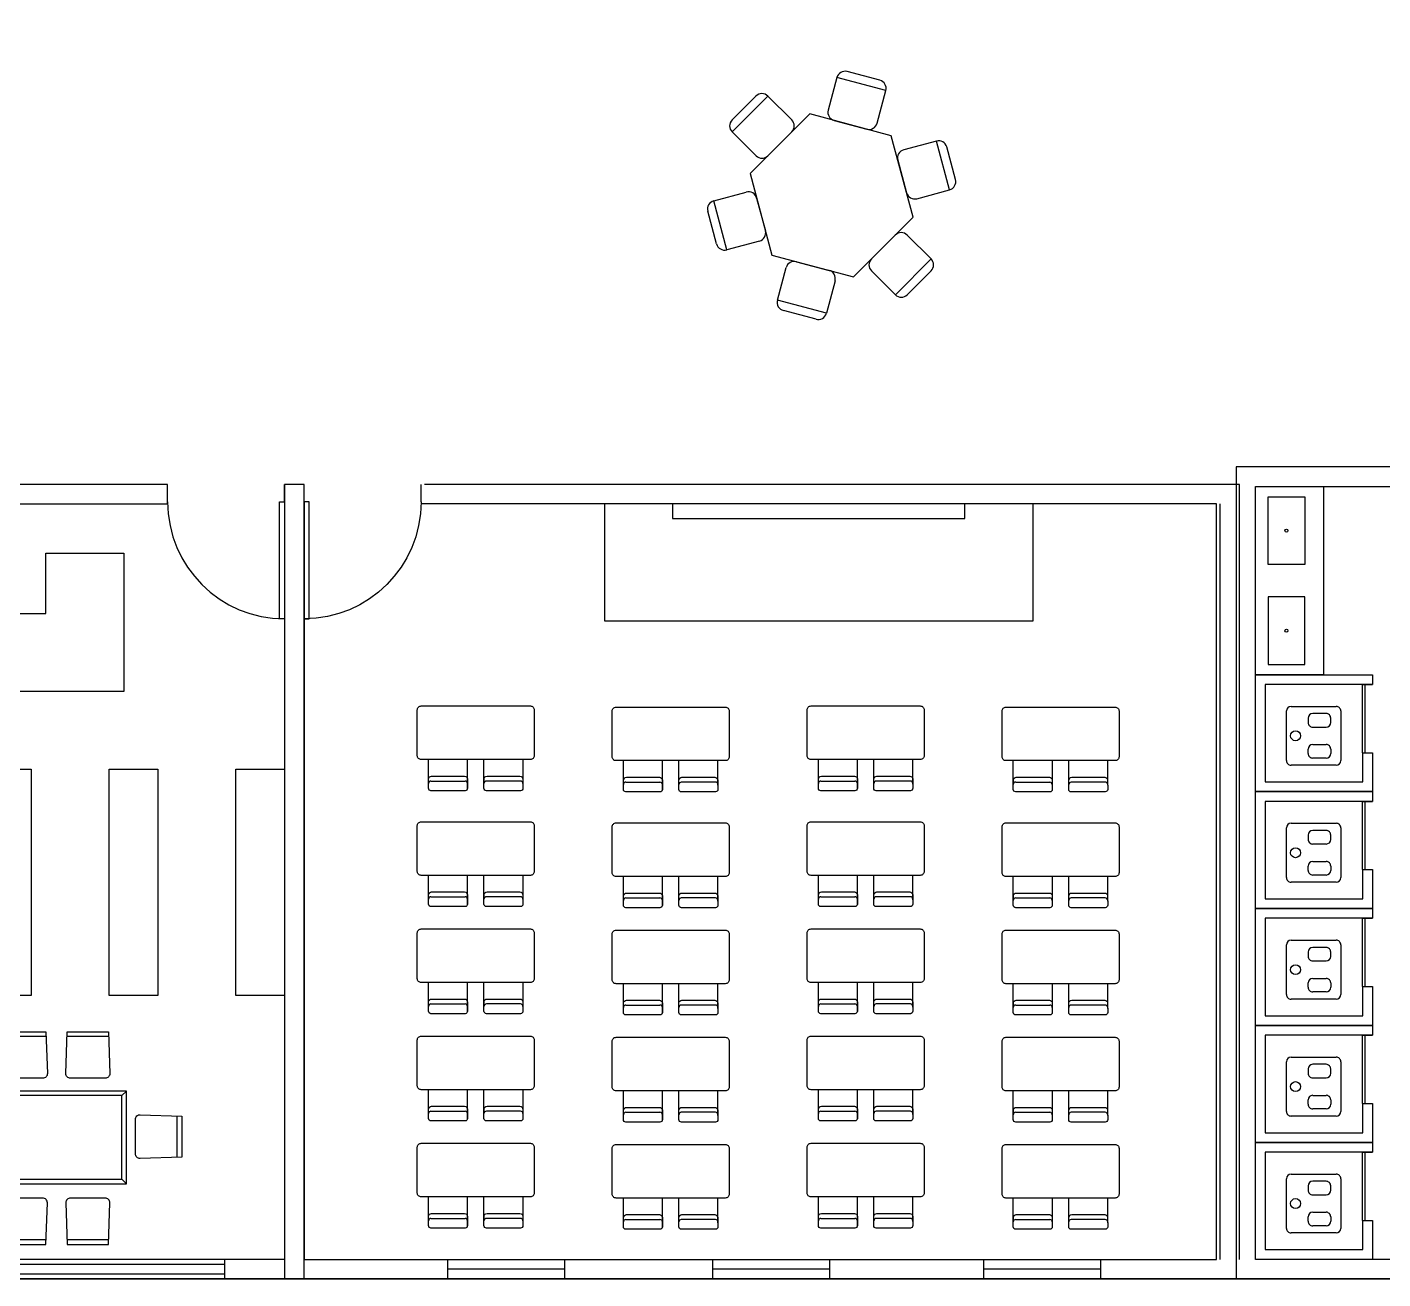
# Model space of a CAD drawing. Header units: metres. Extents: x 217 to 1422, y -179 to 129.
# Drawn here: x 488.9 to 502.81, y 48.87 to 61.72 of the extents above; entities that cross this region are included whole.
import ezdxf

# ---------------------------------------------------------------- set-up
doc = ezdxf.new("R2010")
doc.units = ezdxf.units.M
doc.header["$LTSCALE"] = 0.5
doc.header["$MEASUREMENT"] = 0
doc.layers.add('+1', color=255, linetype='Continuous')

# ---------------------------------------------------------------- blocks, each defined once
blk = doc.blocks.new('*U20')
at = {"transparency": 33554687}
for p, q in [((-40, 0), (-40, 6)), ((0, 0), (0, 6))]:
    blk.add_line(p, q, dxfattribs=at)
blk.add_lwpolyline([(0, 0), (-40, 0), (-40, 1.75), (0, 1.75)], close=True, dxfattribs=at)
blk = doc.blocks.new('xixom3')
for p, q in [((-304, 665), (304, 665)), ((-360, 56), (-360, 608)), ((360, 608), (360, 56)), ((-273, 179), (-273, 343)), ((-216, 399), (-163, 399)), ((-107, 343), (-107, 179)), ((107, 343), (107, 179)), ((216, 399), (163, 399)), ((273, 179), (273, 343)), ((304, 0), (-304, 0)), ((-163, 122), (-216, 122)), ((163, 122), (216, 122))]:
    blk.add_line(p, q)
blk.add_circle((0, 553), 60.6)
for centre, start, end in [((-304, 608), 90, 180), ((304, 608), 0, 90), ((-216, 343), 90, 180), ((-163, 343), 0, 90), ((163, 343), 90, 180), ((216, 343), 0, 90), ((-216, 179), 180, 270), ((-163, 179), 270, 0), ((163, 179), 180, 270), ((216, 179), 270, 0), ((-304, 56), 180, 270), ((304, 56), 270, 0)]:
    blk.add_arc(centre, 56.4, start, end)
blk = doc.blocks.new('mb-tieunam2')
for p, q in [((-225, 0), (225, 0)), ((-225, -175), (-225, 0)), ((96.25, 0), (166.25, 0)), ((225, 0), (225, -175)), ((-24.5, -66.2525), (-122.5, -66.2525)), ((-122.5, -83.75), (-24.5, -83.75)), ((19.325, -57.5), (113.75, -57.5)), ((113.75, -92.5), (19.6, -92.5)), ((105, -8.75), (157.5, -8.75)), ((105, -40), (105, -48.75)), ((157.5, -40), (105, -40)), ((105, -48.75), (157.5, -48.75)), ((105, -101.25), (105, -110.0025)), ((157.5, -101.25), (105, -101.25)), ((105, -110.0025), (157.5, -110.0025)), ((113.75, -8.75), (113.75, -40)), ((113.75, -48.75), (113.75, -101.25)), ((148.75, -40), (148.75, -8.75)), ((148.75, -101.25), (148.75, -48.75)), ((157.5, -48.75), (157.5, -40)), ((157.5, -110.0025), (157.5, -101.25)), ((-225, -175), (-175, -175)), ((-175, -175), (-150, -150)), ((-150, -150), (150, -150)), ((150, -150), (175, -175)), ((175, -175), (225, -175))]:
    blk.add_line(p, q)
blk.add_circle((0, -75), 26.25)
for centre, radius, start, end in [((105.375, 0.385), 9.1422, 182.4084, 267.5916), ((157.125, 0.385), 9.1422, 272.4084, 357.5916), ((-122.5, -75), 8.75, 90, 270), ((0, -75), 43.75, 22.85047, 168.577), ((0, -75), 43.75, 191.8763, 336.5863), ((0, -150), 150, 180, 0), ((0, -150), 112.5, 180, 0)]:
    blk.add_arc(centre, radius, start, end)
blk = doc.blocks.new('WC')
at = {"transparency": 33554687}
for points in [[(365.917, 44.487), (365.917, 46.455), (373.849, 46.455), (373.849, 39.52), (365.917, 39.52), (365.917, 41.621), (365.717, 41.621), (365.717, 39.32), (374.049, 39.32), (374.049, 46.655), (365.717, 46.655), (365.717, 44.487)], [(365.917, 46.455), (367.849, 46.455), (367.849, 45.758), (365.917, 45.758)], [(368.949, 45.355), (368.949, 46.355), (367.949, 46.355), (367.949, 45.355), (368.249, 45.355), (368.249, 45.255), (367.849, 45.255), (367.849, 46.455), (369.049, 46.455), (369.049, 45.255), (368.949, 45.255)], [(370.149, 45.355), (370.149, 46.355), (369.149, 46.355), (369.149, 45.355), (369.449, 45.355), (369.449, 45.255), (369.049, 45.255), (369.049, 46.455), (370.249, 46.455), (370.249, 45.255), (370.149, 45.255)], [(371.349, 45.355), (371.349, 46.355), (370.349, 46.355), (370.349, 45.355), (370.649, 45.355), (370.649, 45.255), (370.249, 45.255), (370.249, 46.455), (371.449, 46.455), (371.449, 45.255), (371.349, 45.255)], [(372.549, 45.355), (372.549, 46.355), (371.549, 46.355), (371.549, 45.355), (371.849, 45.355), (371.849, 45.255), (371.449, 45.255), (371.449, 46.455), (372.649, 46.455), (372.649, 45.255), (372.549, 45.255)], [(373.749, 45.355), (373.749, 46.355), (372.749, 46.355), (372.749, 45.355), (373.049, 45.355), (373.049, 45.255), (372.649, 45.255), (372.649, 46.455), (373.849, 46.455), (373.849, 45.255), (373.749, 45.255)], [(366.022, 46.263), (366.718, 46.263), (366.718, 45.888), (366.022, 45.888)], [(367.745, 46.263), (367.049, 46.263), (367.049, 45.888), (367.745, 45.888)], [(366.741, 43.087), (366.941, 43.087), (366.941, 44.687), (366.741, 44.687)], [(367.689, 43.087), (367.639, 43.087), (367.639, 43.787), (367.689, 43.787)], [(368.389, 43.087), (368.339, 43.087), (368.339, 43.787), (368.389, 43.787)], [(369.089, 43.087), (369.039, 43.087), (369.039, 43.787), (369.089, 43.787)], [(369.789, 43.087), (369.739, 43.087), (369.739, 43.787), (369.789, 43.787)], [(370.489, 43.087), (370.439, 43.087), (370.439, 43.787), (370.489, 43.787)], [(371.189, 43.087), (371.139, 43.087), (371.139, 43.787), (371.189, 43.787)], [(371.889, 43.087), (371.839, 43.087), (371.839, 43.787), (371.889, 43.787)], [(372.589, 43.087), (372.539, 43.087), (372.539, 43.787), (372.589, 43.787)], [(373.289, 43.087), (373.239, 43.087), (373.239, 43.787), (373.289, 43.787)], [(365.417, 43.087), (373.849, 43.087), (373.849, 42.887), (365.417, 42.887)], [(366.746, 42.887), (366.964, 42.887), (366.964, 41.132), (366.746, 41.132)], [(368.949, 41.787), (368.949, 42.787), (367.949, 42.787), (367.949, 41.787), (368.249, 41.787), (368.249, 41.687), (367.849, 41.687), (367.849, 42.887), (369.049, 42.887), (369.049, 41.687), (368.949, 41.687)], [(370.149, 41.787), (370.149, 42.787), (369.149, 42.787), (369.149, 41.787), (369.449, 41.787), (369.449, 41.687), (369.049, 41.687), (369.049, 42.887), (370.249, 42.887), (370.249, 41.687), (370.149, 41.687)], [(371.349, 41.787), (371.349, 42.787), (370.349, 42.787), (370.349, 41.787), (370.649, 41.787), (370.649, 41.687), (370.249, 41.687), (370.249, 42.887), (371.449, 42.887), (371.449, 41.687), (371.349, 41.687)], [(372.549, 41.787), (372.549, 42.787), (371.549, 42.787), (371.549, 41.787), (371.849, 41.787), (371.849, 41.687), (371.449, 41.687), (371.449, 42.887), (372.649, 42.887), (372.649, 41.687), (372.549, 41.687)], [(373.749, 41.787), (373.749, 42.787), (372.749, 42.787), (372.749, 41.787), (373.049, 41.787), (373.049, 41.687), (372.649, 41.687), (372.649, 42.887), (373.849, 42.887), (373.849, 41.687), (373.749, 41.687)], [(367.949, 40.62), (367.949, 39.62), (368.949, 39.62), (368.949, 40.62), (368.649, 40.62), (368.649, 40.72), (369.049, 40.72), (369.049, 39.52), (367.849, 39.52), (367.849, 40.72), (367.949, 40.72)], [(369.149, 40.62), (369.149, 39.62), (370.149, 39.62), (370.149, 40.62), (369.849, 40.62), (369.849, 40.72), (370.249, 40.72), (370.249, 39.52), (369.049, 39.52), (369.049, 40.72), (369.149, 40.72)], [(370.349, 40.62), (370.349, 39.62), (371.349, 39.62), (371.349, 40.62), (371.049, 40.62), (371.049, 40.72), (371.449, 40.72), (371.449, 39.52), (370.249, 39.52), (370.249, 40.72), (370.349, 40.72)], [(371.549, 40.62), (371.549, 39.62), (372.549, 39.62), (372.549, 40.62), (372.249, 40.62), (372.249, 40.72), (372.649, 40.72), (372.649, 39.52), (371.449, 39.52), (371.449, 40.72), (371.549, 40.72)], [(372.749, 40.62), (372.749, 39.62), (373.749, 39.62), (373.749, 40.62), (373.449, 40.62), (373.449, 40.72), (373.849, 40.72), (373.849, 39.52), (372.649, 39.52), (372.649, 40.72), (372.749, 40.72)], [(365.917, 40.217), (367.849, 40.217), (367.849, 39.52), (365.917, 39.52)], [(366.022, 40.025), (366.718, 40.025), (366.718, 39.65), (366.022, 39.65)], [(367.745, 40.025), (367.049, 40.025), (367.049, 39.65), (367.745, 39.65)]]:
    blk.add_lwpolyline(points, close=True, dxfattribs=at)
for centre in [(366.37, 46.075), (367.397, 46.075), (366.37, 39.837), (367.397, 39.837)]:
    blk.add_circle(centre, 0.0158, dxfattribs=at)
for name, p, xscale, yscale, zscale in [('xixom3', (368.423, 45.581), 0.0008390603702762252, 0.0008390603702762252, 0.0008390603702762252), ('xixom3', (369.623, 45.581), 0.0008390603702762252, 0.0008390603702762252, 0.0008390603702762252), ('xixom3', (370.823, 45.581), 0.0008390603702762252, 0.0008390603702762252, 0.0008390603702762252), ('xixom3', (372.023, 45.581), 0.0008390603702762252, 0.0008390603702762252, 0.0008390603702762252), ('xixom3', (373.223, 45.581), 0.0008390603702762252, 0.0008390603702762252, 0.0008390603702762252), ('xixom3', (368.423, 42.013), 0.0008390603702762252, 0.0008390603702762252, 0.0008390603702762252), ('xixom3', (369.623, 42.013), 0.0008390603702762252, 0.0008390603702762252, 0.0008390603702762252), ('xixom3', (370.823, 42.013), 0.0008390603702762252, 0.0008390603702762252, 0.0008390603702762252), ('xixom3', (372.023, 42.013), 0.0008390603702762252, 0.0008390603702762252, 0.0008390603702762252), ('xixom3', (373.223, 42.013), 0.0008390603702762252, 0.0008390603702762252, 0.0008390603702762252), ('*U20', (367.949, 40.615), -0.01749999999999975, 0.01749999999999975, 0.01749999999999975), ('*U20', (369.149, 40.615), -0.01749999999999975, 0.01749999999999975, 0.01749999999999975), ('*U20', (370.349, 40.615), -0.01749999999999975, 0.01749999999999975, 0.01749999999999975), ('*U20', (371.549, 40.615), -0.01749999999999975, 0.01749999999999975, 0.01749999999999975), ('*U20', (372.749, 40.615), -0.01749999999999975, 0.01749999999999975, 0.01749999999999975)]:
    blk.add_blockref(name, p, dxfattribs=dict(at, xscale=xscale, yscale=yscale, zscale=zscale))
at = {"transparency": 33554687, "rotation": 180}
for name, p, xscale, yscale, zscale in [('*U20', (368.949, 45.36), -0.01749999999999975, 0.01749999999999975, 0.01749999999999975), ('*U20', (370.149, 45.36), -0.01749999999999975, 0.01749999999999975, 0.01749999999999975), ('*U20', (371.349, 45.36), -0.01749999999999975, 0.01749999999999975, 0.01749999999999975), ('*U20', (372.549, 45.36), -0.01749999999999975, 0.01749999999999975, 0.01749999999999975), ('*U20', (373.749, 45.36), -0.01749999999999975, 0.01749999999999975, 0.01749999999999975), ('mb-tieunam2', (367.302, 43.087), 0.000966153071577638, 0.000966153071577638, 0.000966153071577638), ('mb-tieunam2', (368.007, 43.087), 0.000966153071577638, 0.000966153071577638, 0.000966153071577638), ('mb-tieunam2', (368.696, 43.087), 0.000966153071577638, 0.000966153071577638, 0.000966153071577638), ('mb-tieunam2', (369.421, 43.087), 0.000966153071577638, 0.000966153071577638, 0.000966153071577638), ('mb-tieunam2', (370.126, 43.087), 0.000966153071577638, 0.000966153071577638, 0.000966153071577638), ('mb-tieunam2', (370.805, 43.087), 0.000966153071577638, 0.000966153071577638, 0.000966153071577638), ('mb-tieunam2', (371.51, 43.087), 0.000966153071577638, 0.000966153071577638, 0.000966153071577638), ('mb-tieunam2', (372.215, 43.087), 0.000966153071577638, 0.000966153071577638, 0.000966153071577638), ('mb-tieunam2', (372.929, 43.087), 0.000966153071577638, 0.000966153071577638, 0.000966153071577638), ('mb-tieunam2', (373.57, 43.087), 0.000966153071577638, 0.000966153071577638, 0.000966153071577638), ('*U20', (368.949, 41.792), -0.01749999999999975, 0.01749999999999975, 0.01749999999999975), ('*U20', (370.149, 41.792), -0.01749999999999975, 0.01749999999999975, 0.01749999999999975), ('*U20', (371.349, 41.792), -0.01749999999999975, 0.01749999999999975, 0.01749999999999975), ('*U20', (372.549, 41.792), -0.01749999999999975, 0.01749999999999975, 0.01749999999999975), ('*U20', (373.749, 41.792), -0.01749999999999975, 0.01749999999999975, 0.01749999999999975), ('xixom3', (368.476, 40.394), 0.0008390603702762252, 0.0008390603702762252, 0.0008390603702762252), ('xixom3', (369.676, 40.394), 0.0008390603702762252, 0.0008390603702762252, 0.0008390603702762252), ('xixom3', (370.876, 40.394), 0.0008390603702762252, 0.0008390603702762252, 0.0008390603702762252), ('xixom3', (372.076, 40.394), 0.0008390603702762252, 0.0008390603702762252, 0.0008390603702762252), ('xixom3', (373.276, 40.394), 0.0008390603702762252, 0.0008390603702762252, 0.0008390603702762252)]:
    blk.add_blockref(name, p, dxfattribs=dict(at, xscale=xscale, yscale=yscale, zscale=zscale))
blk = doc.blocks.new('*U14')
for p, q in [((-40, 0), (-40, 6)), ((0, 0), (0, 6))]:
    blk.add_line(p, q)
blk.add_lwpolyline([(0, 0), (0, -40), (-1.75, -40), (-1.75, 0)], close=True)
blk.add_arc((0, 0), 40, 180, 270)
blk = doc.blocks.new('MESA PARA LACTANTES')
for p, q in [((0.1, 1.466), (-0.1, 1.466)), ((-0.15, 1.416), (-0.15, 1.216)), ((0.15, 1.416), (-0.15, 1.416)), ((0.15, 1.216), (0.15, 1.416)), ((-0.5848, 1.1861), (-0.6848, 1.0129)), ((-0.5165, 1.2044), (-0.6665, 0.9446)), ((-0.3433, 1.1044), (-0.5165, 1.2044)), ((-0.25, 1.166), (-0.5, 0.733)), ((0.25, 1.166), (-0.25, 1.166)), ((-0.1, 1.166), (0.1, 1.166)), ((0.5, 0.733), (0.25, 1.166)), ((0.5165, 1.2044), (0.3433, 1.1044)), ((0.6665, 0.9446), (0.5165, 1.2044)), ((0.6848, 1.0129), (0.5848, 1.1861)), ((-0.425, 0.8629), (-0.325, 1.0361)), ((0.325, 1.0361), (0.425, 0.8629)), ((-0.6665, 0.9446), (-0.4933, 0.8446)), ((0.4933, 0.8446), (0.6665, 0.9446)), ((-0.5, 0.733), (-0.25, 0.3)), ((0.25, 0.3), (0.5, 0.733)), ((-0.6665, 0.5214), (-0.4933, 0.6214)), ((-0.425, 0.6031), (-0.325, 0.4299)), ((0.325, 0.4299), (0.425, 0.6031)), ((0.4933, 0.6214), (0.6665, 0.5214)), ((-0.5165, 0.2616), (-0.6665, 0.5214)), ((0.6665, 0.5214), (0.5165, 0.2616)), ((-0.5848, 0.2799), (-0.6848, 0.4531)), ((0.6848, 0.4531), (0.5848, 0.2799)), ((-0.3433, 0.3616), (-0.5165, 0.2616)), ((0.5165, 0.2616), (0.3433, 0.3616)), ((-0.25, 0.3), (0.25, 0.3)), ((-0.15, 0.05), (-0.15, 0.25)), ((-0.1, 0.3), (0.1, 0.3)), ((0.15, 0.25), (0.15, 0.05)), ((0.15, 0.05), (-0.15, 0.05)), ((0.1, 0), (-0.1, 0))]:
    blk.add_line(p, q)
for centre, start, end in [((-0.1, 1.416), 90, 180), ((0.1, 1.416), 0, 90), ((-0.5415, 1.1611), 60, 150), ((-0.1, 1.216), 180, 270), ((0.1, 1.216), 270, 0), ((0.5415, 1.1611), 30, 120), ((-0.3683, 1.0611), 330, 60), ((0.3683, 1.0611), 120, 210), ((-0.6415, 0.9879), 150, 240), ((0.6415, 0.9879), 300, 30), ((-0.4683, 0.8879), 240, 330), ((0.4683, 0.8879), 210, 300), ((-0.4683, 0.5781), 30, 120), ((0.4683, 0.5781), 60, 150), ((-0.6415, 0.4781), 120, 210), ((0.6415, 0.4781), 330, 60), ((-0.3683, 0.4049), 300, 30), ((0.3683, 0.4049), 150, 240), ((-0.5415, 0.3049), 210, 300), ((-0.1, 0.25), 90, 180), ((0.1, 0.25), 0, 90), ((0.5415, 0.3049), 240, 330), ((-0.1, 0.05), 180, 270), ((0.1, 0.05), 270, 0)]:
    blk.add_arc(centre, 0.05, start, end)
blk = doc.blocks.new('ghe 2')
blk.add_line((-466, 151), (-466, -151))
for points in [[(-121, 243, 1.333333), (-121, 304), (-362, 304, 1), (-344, 243)], [(-434, 213, 0.829608), (-466, 243, 0.333333), (-466, -243, 0.829608), (-434, -213)], [(-433, 213, 0.290756), (-433, -213)], [(-433, -236, 0.120944), (-405, -243), (-61, -243, 0.414214), (0, -182), (0, 182, 0.414214), (-61, 243), (-405, 243, 0.120944), (-433, 236)], [(-121, -244, -1.333333), (-121, -305), (-344, -305, -1.333333), (-344, -244)]]:
    blk.add_lwpolyline(points, format="xyb")
blk = doc.blocks.new('ban6c 1000x2100')
for p, q in [((-459, 2644), (-509, 2694)), ((441, 2644), (491, 2694)), ((-459, 644), (-509, 594)), ((441, 644), (491, 594))]:
    blk.add_line(p, q)
for points in [[(236, 2863), (221, 3311), (-221, 3311), (-236, 2863, 0.424007), (-186, 2811), (186, 2811, 0.424007)], [(-714, 2529), (-1162, 2514), (-1162, 2073), (-714, 2058, 0.424007), (-662, 2108), (-662, 2479, 0.424007)], [(679, 2529), (1128, 2514), (1128, 2073), (679, 2058, -0.424007), (628, 2108), (628, 2479, -0.424007)], [(-714, 1920), (-1162, 1905), (-1162, 1463), (-714, 1448, 0.424007), (-662, 1498), (-662, 1870, 0.424007)], [(679, 1920), (1128, 1905), (1128, 1463), (679, 1448, -0.424007), (628, 1498), (628, 1870, -0.424007)], [(-714, 1248), (-1162, 1233), (-1162, 791), (-714, 776, 0.424007), (-662, 826), (-662, 1198, 0.424007)], [(679, 1248), (1128, 1233), (1128, 791), (679, 776, -0.424007), (628, 826), (628, 1198, -0.424007)], [(236, 448), (221, 0), (-221, 0), (-236, 448, -0.424007), (-186, 500), (186, 500, -0.424007)]]:
    blk.add_lwpolyline(points, format="xyb", close=True)
for points in [[(-222, 3261), (223, 3261)], [(-1112, 2071), (-1112, 2516)], [(1078, 2071), (1078, 2516)], [(-1112, 1462), (-1112, 1907)], [(1078, 1462), (1078, 1907)], [(-1112, 790), (-1112, 1235)], [(1078, 790), (1078, 1235)], [(-222, 50), (223, 50)]]:
    blk.add_lwpolyline(points)
for points in [[(-509, 594), (491, 594), (491, 2694), (-509, 2694)], [(-459, 644), (441, 644), (441, 2644), (-459, 2644)]]:
    blk.add_lwpolyline(points, close=True)
blk = doc.blocks.new('LIBRARY')
at = {"layer": '+1', "ltscale": 0.5, "transparency": 33554687}
for p, q in [((441.457, 80.9), (441.257, 80.9)), ((441.307, 80.9), (441.307, 75.374)), ((441.407, 80.9), (441.407, 75.374)), ((441.457, 75.374), (441.257, 75.374)), ((446.003, 74.066), (446.003, 73.866)), ((446.003, 74.016), (450.203, 74.016)), ((450.203, 74.066), (450.203, 73.866)), ((446.003, 73.916), (450.203, 73.916))]:
    blk.add_line(p, q, dxfattribs=at)
at = {"layer": '+1', "transparency": 33554687}
blk.add_lwpolyline([(450.819, 81.819), (450.819, 74.066), (441.457, 74.066), (441.457, 81.819), (449.619, 81.819), (449.619, 82.019), (441.257, 82.019), (441.257, 73.866), (451.019, 73.866), (451.019, 82.019), (450.819, 82.019)], close=True, dxfattribs=at)
at = {"layer": '+1', "ltscale": 0.5, "transparency": 33554687}
for points in [[(448.368, 81.314), (449.168, 81.314), (449.168, 79.895), (446.968, 79.895), (446.968, 80.695), (448.368, 80.695)], [(445.655, 81.021), (445.655, 80.521), (442.455, 80.521), (442.455, 81.021)], [(445.655, 79.721), (445.655, 79.221), (442.455, 79.221), (442.455, 79.721)], [(446.918, 76.773), (446.418, 76.773), (446.418, 79.095), (446.918, 79.095)], [(448.218, 76.773), (447.718, 76.773), (447.718, 79.095), (448.218, 79.095)], [(449.518, 76.773), (449.018, 76.773), (449.018, 79.095), (449.518, 79.095)], [(450.818, 76.773), (450.318, 76.773), (450.318, 79.095), (450.818, 79.095)], [(445.655, 78.421), (445.655, 77.921), (442.455, 77.921), (442.455, 78.421)], [(445.655, 77.121), (445.655, 76.621), (442.455, 76.621), (442.455, 77.121)], [(445.655, 75.821), (445.655, 75.321), (442.455, 75.321), (442.455, 75.821)], [(445.655, 74.521), (445.655, 74.066), (442.455, 74.066), (442.455, 74.521)]]:
    blk.add_lwpolyline(points, close=True, dxfattribs=at)
at = {"layer": '+1', "transparency": 33554687, "xscale": 0.02999999999999977, "yscale": 0.02999999999999977, "zscale": 0.02999999999999977}
blk.add_blockref('*U14', (450.819, 81.839), dxfattribs=at)
at = {"layer": '+1', "transparency": 33554687}
for name, p, xscale, yscale, zscale, rotation in [('ghe 2', (447.673, 80.861), 0.0009661835748791984, 0.0009661835748791984, 0.0009661835748791984, 270), ('ban6c 1000x2100', (449.764, 75.326), 0.0009523809523809511, 0.0009523809523809511, 0.0009523809523809511, 89.99999999999999)]:
    blk.add_blockref(name, p, dxfattribs=dict(at, xscale=xscale, yscale=yscale, zscale=zscale, rotation=rotation))

msp = doc.modelspace()

# ---------------------------------------------------------------- linework, layer by layer
at = {"layer": '+1', "linetype": 'ByBlock', "transparency": 33554687}
for p, q in [((493.017, 53.95), (493.017, 54.203)), ((493.418, 53.908), (493.418, 54.203)), ((493.586, 53.908), (493.586, 54.203)), ((493.987, 53.95), (493.987, 54.203)), ((495.017, 53.939), (495.017, 54.192)), ((495.418, 53.896), (495.418, 54.192)), ((495.586, 53.896), (495.586, 54.192)), ((495.987, 53.939), (495.987, 54.192)), ((497.017, 53.95), (497.017, 54.203)), ((497.418, 53.908), (497.418, 54.203)), ((497.586, 53.908), (497.586, 54.203)), ((497.987, 53.95), (497.987, 54.203)), ((499.017, 53.939), (499.017, 54.192)), ((499.418, 53.896), (499.418, 54.192)), ((499.586, 53.896), (499.586, 54.192)), ((499.987, 53.939), (499.987, 54.192)), ((493.042, 53.983), (493.392, 53.983)), ((493.961, 53.983), (493.611, 53.983)), ((497.042, 53.983), (497.392, 53.983)), ((497.961, 53.983), (497.611, 53.983)), ((495.042, 53.972), (495.392, 53.972)), ((495.961, 53.972), (495.611, 53.972)), ((499.042, 53.972), (499.392, 53.972)), ((499.961, 53.972), (499.611, 53.972)), ((493.017, 52.762), (493.017, 53.015)), ((493.418, 52.72), (493.418, 53.015)), ((493.586, 52.72), (493.586, 53.015)), ((493.987, 52.762), (493.987, 53.015)), ((495.017, 52.75), (495.017, 53.003)), ((495.418, 52.708), (495.418, 53.003)), ((495.586, 52.708), (495.586, 53.003)), ((495.987, 52.75), (495.987, 53.003)), ((497.017, 52.762), (497.017, 53.015)), ((497.418, 52.72), (497.418, 53.015)), ((497.586, 52.72), (497.586, 53.015)), ((497.987, 52.762), (497.987, 53.015)), ((499.017, 52.75), (499.017, 53.003)), ((499.418, 52.708), (499.418, 53.003)), ((499.586, 52.708), (499.586, 53.003)), ((499.987, 52.75), (499.987, 53.003)), ((493.042, 52.795), (493.392, 52.795)), ((493.961, 52.795), (493.611, 52.795)), ((495.042, 52.783), (495.392, 52.783)), ((495.961, 52.783), (495.611, 52.783)), ((497.042, 52.795), (497.392, 52.795)), ((497.961, 52.795), (497.611, 52.795)), ((499.042, 52.783), (499.392, 52.783)), ((499.961, 52.783), (499.611, 52.783)), ((493.017, 51.662), (493.017, 51.915)), ((493.418, 51.62), (493.418, 51.915)), ((493.586, 51.62), (493.586, 51.915)), ((493.987, 51.662), (493.987, 51.915)), ((495.017, 51.65), (495.017, 51.903)), ((495.418, 51.608), (495.418, 51.903)), ((495.586, 51.608), (495.586, 51.903)), ((495.987, 51.65), (495.987, 51.903)), ((497.017, 51.662), (497.017, 51.915)), ((497.418, 51.62), (497.418, 51.915)), ((497.586, 51.62), (497.586, 51.915)), ((497.987, 51.662), (497.987, 51.915)), ((499.017, 51.65), (499.017, 51.903)), ((499.418, 51.608), (499.418, 51.903)), ((499.586, 51.608), (499.586, 51.903)), ((499.987, 51.65), (499.987, 51.903)), ((493.042, 51.695), (493.392, 51.695)), ((493.961, 51.695), (493.611, 51.695)), ((495.042, 51.683), (495.392, 51.683)), ((495.961, 51.683), (495.611, 51.683)), ((497.042, 51.695), (497.392, 51.695)), ((497.961, 51.695), (497.611, 51.695)), ((499.042, 51.683), (499.392, 51.683)), ((499.961, 51.683), (499.611, 51.683)), ((493.017, 50.562), (493.017, 50.815)), ((493.418, 50.52), (493.418, 50.815)), ((493.586, 50.52), (493.586, 50.815)), ((493.987, 50.562), (493.987, 50.815)), ((495.017, 50.55), (495.017, 50.803)), ((495.418, 50.508), (495.418, 50.803)), ((495.586, 50.508), (495.586, 50.803)), ((495.987, 50.55), (495.987, 50.803)), ((497.017, 50.562), (497.017, 50.815)), ((497.418, 50.52), (497.418, 50.815)), ((497.586, 50.52), (497.586, 50.815)), ((497.987, 50.562), (497.987, 50.815)), ((499.017, 50.55), (499.017, 50.803)), ((499.418, 50.508), (499.418, 50.803)), ((499.586, 50.508), (499.586, 50.803)), ((499.987, 50.55), (499.987, 50.803)), ((493.042, 50.595), (493.392, 50.595)), ((493.961, 50.595), (493.611, 50.595)), ((495.042, 50.583), (495.392, 50.583)), ((495.961, 50.583), (495.611, 50.583)), ((497.042, 50.595), (497.392, 50.595)), ((497.961, 50.595), (497.611, 50.595)), ((499.042, 50.583), (499.392, 50.583)), ((499.961, 50.583), (499.611, 50.583)), ((493.017, 49.462), (493.017, 49.715)), ((493.418, 49.42), (493.418, 49.715)), ((493.586, 49.42), (493.586, 49.715)), ((493.987, 49.462), (493.987, 49.715)), ((495.017, 49.45), (495.017, 49.703)), ((495.418, 49.408), (495.418, 49.703)), ((495.586, 49.408), (495.586, 49.703)), ((495.987, 49.45), (495.987, 49.703)), ((497.017, 49.462), (497.017, 49.715)), ((497.418, 49.42), (497.418, 49.715)), ((497.586, 49.42), (497.586, 49.715)), ((497.987, 49.462), (497.987, 49.715)), ((499.017, 49.45), (499.017, 49.703)), ((499.418, 49.408), (499.418, 49.703)), ((499.586, 49.408), (499.586, 49.703)), ((499.987, 49.45), (499.987, 49.703)), ((493.042, 49.495), (493.392, 49.495)), ((493.961, 49.495), (493.611, 49.495)), ((495.042, 49.483), (495.392, 49.483)), ((495.961, 49.483), (495.611, 49.483)), ((497.042, 49.495), (497.392, 49.495)), ((497.961, 49.495), (497.611, 49.495)), ((499.042, 49.483), (499.392, 49.483)), ((499.961, 49.483), (499.611, 49.483))]:
    msp.add_line(p, q, dxfattribs=at)
at = {"layer": '+1', "transparency": 33554687}
for points in [[(489.098, 66.706), (489.098, 82.683), (508.464, 82.683), (515.065, 82.683), (515.065, 64.796), (508.454, 64.796), (508.422, 48.874), (469.867, 48.874), (469.867, 66.706)], [(499.221, 56.827), (494.821, 56.827), (494.821, 55.627), (499.221, 55.627)], [(498.521, 56.827), (495.521, 56.827), (495.521, 56.677), (498.521, 56.677)]]:
    msp.add_lwpolyline(points, close=True, dxfattribs=at)
for points in [[(491.74, 57.027), (491.54, 57.027), (491.54, 48.874), (501.302, 48.874)], [(501.337, 49.074), (501.337, 57.027), (492.975, 57.027)], [(501.337, 57.027), (501.137, 57.027)], [(491.74, 56.827), (491.74, 49.074), (501.102, 49.074), (501.102, 56.827), (492.94, 56.827)], [(501.137, 56.827), (501.137, 49.074)]]:
    msp.add_lwpolyline(points, dxfattribs=at)
at = {"layer": '+1', "linetype": 'ByBlock', "transparency": 33554687}
for points in [[(492.902, 54.243), (492.902, 54.713, -0.414214), (492.942, 54.753), (494.062, 54.753, -0.414214), (494.102, 54.713), (494.102, 54.243, -0.414214), (494.062, 54.203), (492.942, 54.203, -0.414214)], [(494.902, 54.232), (494.902, 54.702, -0.414214), (494.942, 54.742), (496.062, 54.742, -0.414214), (496.102, 54.702), (496.102, 54.232, -0.414214), (496.062, 54.192), (494.942, 54.192, -0.414214)], [(496.902, 54.243), (496.902, 54.713, -0.414214), (496.942, 54.753), (498.062, 54.753, -0.414214), (498.102, 54.713), (498.102, 54.243, -0.414214), (498.062, 54.203), (496.942, 54.203, -0.414214)], [(498.902, 54.232), (498.902, 54.702, -0.414214), (498.942, 54.742), (500.062, 54.742, -0.414214), (500.102, 54.702), (500.102, 54.232, -0.414214), (500.062, 54.192), (498.942, 54.192, -0.414214)], [(492.902, 53.055), (492.902, 53.525, -0.414214), (492.942, 53.565), (494.062, 53.565, -0.414214), (494.102, 53.525), (494.102, 53.055, -0.414214), (494.062, 53.015), (492.942, 53.015, -0.414214)], [(496.902, 53.055), (496.902, 53.525, -0.414214), (496.942, 53.565), (498.062, 53.565, -0.414214), (498.102, 53.525), (498.102, 53.055, -0.414214), (498.062, 53.015), (496.942, 53.015, -0.414214)], [(494.902, 53.043), (494.902, 53.513, -0.414214), (494.942, 53.553), (496.062, 53.553, -0.414214), (496.102, 53.513), (496.102, 53.043, -0.414214), (496.062, 53.003), (494.942, 53.003, -0.414214)], [(498.902, 53.043), (498.902, 53.513, -0.414214), (498.942, 53.553), (500.062, 53.553, -0.414214), (500.102, 53.513), (500.102, 53.043, -0.414214), (500.062, 53.003), (498.942, 53.003, -0.414214)], [(492.902, 51.955), (492.902, 52.425, -0.414214), (492.942, 52.465), (494.062, 52.465, -0.414214), (494.102, 52.425), (494.102, 51.955, -0.414214), (494.062, 51.915), (492.942, 51.915, -0.414214)], [(494.902, 51.943), (494.902, 52.413, -0.414214), (494.942, 52.453), (496.062, 52.453, -0.414214), (496.102, 52.413), (496.102, 51.943, -0.414214), (496.062, 51.903), (494.942, 51.903, -0.414214)], [(496.902, 51.955), (496.902, 52.425, -0.414214), (496.942, 52.465), (498.062, 52.465, -0.414214), (498.102, 52.425), (498.102, 51.955, -0.414214), (498.062, 51.915), (496.942, 51.915, -0.414214)], [(498.902, 51.943), (498.902, 52.413, -0.414214), (498.942, 52.453), (500.062, 52.453, -0.414214), (500.102, 52.413), (500.102, 51.943, -0.414214), (500.062, 51.903), (498.942, 51.903, -0.414214)], [(492.902, 50.855), (492.902, 51.325, -0.414214), (492.942, 51.365), (494.062, 51.365, -0.414214), (494.102, 51.325), (494.102, 50.855, -0.414214), (494.062, 50.815), (492.942, 50.815, -0.414214)], [(494.902, 50.843), (494.902, 51.313, -0.414214), (494.942, 51.353), (496.062, 51.353, -0.414214), (496.102, 51.313), (496.102, 50.843, -0.414214), (496.062, 50.803), (494.942, 50.803, -0.414214)], [(496.902, 50.855), (496.902, 51.325, -0.414214), (496.942, 51.365), (498.062, 51.365, -0.414214), (498.102, 51.325), (498.102, 50.855, -0.414214), (498.062, 50.815), (496.942, 50.815, -0.414214)], [(498.902, 50.843), (498.902, 51.313, -0.414214), (498.942, 51.353), (500.062, 51.353, -0.414214), (500.102, 51.313), (500.102, 50.843, -0.414214), (500.062, 50.803), (498.942, 50.803, -0.414214)], [(492.902, 49.755), (492.902, 50.225, -0.414214), (492.942, 50.265), (494.062, 50.265, -0.414214), (494.102, 50.225), (494.102, 49.755, -0.414214), (494.062, 49.715), (492.942, 49.715, -0.414214)], [(494.902, 49.743), (494.902, 50.213, -0.414214), (494.942, 50.253), (496.062, 50.253, -0.414214), (496.102, 50.213), (496.102, 49.743, -0.414214), (496.062, 49.703), (494.942, 49.703, -0.414214)], [(496.902, 49.755), (496.902, 50.225, -0.414214), (496.942, 50.265), (498.062, 50.265, -0.414214), (498.102, 50.225), (498.102, 49.755, -0.414214), (498.062, 49.715), (496.942, 49.715, -0.414214)], [(498.902, 49.743), (498.902, 50.213, -0.414214), (498.942, 50.253), (500.062, 50.253, -0.414214), (500.102, 50.213), (500.102, 49.743, -0.414214), (500.062, 49.703), (498.942, 49.703, -0.414214)]]:
    msp.add_lwpolyline(points, format="xyb", close=True, dxfattribs=at)
for points in [[(493.395, 53.883), (493.042, 53.883, -0.414214), (493.017, 53.908), (493.018, 54.004, -0.41131), (493.048, 54.033), (493.387, 54.033, -0.411531), (493.417, 54.004), (493.417, 53.908, -0.414214), (493.392, 53.883)], [(493.611, 53.883, -0.414214), (493.586, 53.908), (493.587, 54.004, -0.411531), (493.617, 54.033), (493.955, 54.033, -0.41131), (493.985, 54.004), (493.986, 53.908, -0.414214), (493.961, 53.883), (493.608, 53.883)], [(495.395, 53.872), (495.042, 53.872, -0.414214), (495.017, 53.897), (495.018, 53.992, -0.41131), (495.048, 54.022), (495.387, 54.022, -0.411531), (495.417, 53.992), (495.417, 53.896, -0.414214), (495.392, 53.871)], [(495.611, 53.871, -0.414214), (495.586, 53.896), (495.587, 53.992, -0.411531), (495.617, 54.022), (495.955, 54.022, -0.41131), (495.985, 53.992), (495.986, 53.897, -0.414214), (495.961, 53.872), (495.608, 53.872)], [(497.395, 53.883), (497.042, 53.883, -0.414214), (497.017, 53.908), (497.018, 54.004, -0.41131), (497.048, 54.033), (497.387, 54.033, -0.411531), (497.417, 54.004), (497.417, 53.908, -0.414214), (497.392, 53.883)], [(497.611, 53.883, -0.414214), (497.586, 53.908), (497.587, 54.004, -0.411531), (497.617, 54.033), (497.955, 54.033, -0.41131), (497.985, 54.004), (497.986, 53.908, -0.414214), (497.961, 53.883), (497.608, 53.883)], [(499.395, 53.872), (499.042, 53.872, -0.414214), (499.017, 53.897), (499.018, 53.992, -0.41131), (499.048, 54.022), (499.387, 54.022, -0.411531), (499.417, 53.992), (499.417, 53.896, -0.414214), (499.392, 53.871)], [(499.611, 53.871, -0.414214), (499.586, 53.896), (499.587, 53.992, -0.411531), (499.617, 54.022), (499.955, 54.022, -0.41131), (499.985, 53.992), (499.986, 53.897, -0.414214), (499.961, 53.872), (499.608, 53.872)], [(493.395, 52.695), (493.042, 52.695, -0.414214), (493.017, 52.72), (493.018, 52.815, -0.41131), (493.048, 52.845), (493.387, 52.845, -0.411531), (493.417, 52.815), (493.417, 52.72, -0.414214), (493.392, 52.695)], [(493.611, 52.695, -0.414214), (493.586, 52.72), (493.587, 52.815, -0.411531), (493.617, 52.845), (493.955, 52.845, -0.41131), (493.985, 52.815), (493.986, 52.72, -0.414214), (493.961, 52.695), (493.608, 52.695)], [(495.395, 52.683), (495.042, 52.683, -0.414214), (495.017, 52.708), (495.018, 52.804, -0.41131), (495.048, 52.833), (495.387, 52.833, -0.411531), (495.417, 52.804), (495.417, 52.708, -0.414214), (495.392, 52.683)], [(495.611, 52.683, -0.414214), (495.586, 52.708), (495.587, 52.804, -0.411531), (495.617, 52.833), (495.955, 52.833, -0.41131), (495.985, 52.804), (495.986, 52.708, -0.414214), (495.961, 52.683), (495.608, 52.683)], [(497.395, 52.695), (497.042, 52.695, -0.414214), (497.017, 52.72), (497.018, 52.815, -0.41131), (497.048, 52.845), (497.387, 52.845, -0.411531), (497.417, 52.815), (497.417, 52.72, -0.414214), (497.392, 52.695)], [(497.611, 52.695, -0.414214), (497.586, 52.72), (497.587, 52.815, -0.411531), (497.617, 52.845), (497.955, 52.845, -0.41131), (497.985, 52.815), (497.986, 52.72, -0.414214), (497.961, 52.695), (497.608, 52.695)], [(499.395, 52.683), (499.042, 52.683, -0.414214), (499.017, 52.708), (499.018, 52.804, -0.41131), (499.048, 52.833), (499.387, 52.833, -0.411531), (499.417, 52.804), (499.417, 52.708, -0.414214), (499.392, 52.683)], [(499.611, 52.683, -0.414214), (499.586, 52.708), (499.587, 52.804, -0.411531), (499.617, 52.833), (499.955, 52.833, -0.41131), (499.985, 52.804), (499.986, 52.708, -0.414214), (499.961, 52.683), (499.608, 52.683)], [(493.395, 51.595), (493.042, 51.595, -0.414214), (493.017, 51.62), (493.018, 51.715, -0.41131), (493.048, 51.745), (493.387, 51.745, -0.411531), (493.417, 51.715), (493.417, 51.62, -0.414214), (493.392, 51.595)], [(493.611, 51.595, -0.414214), (493.586, 51.62), (493.587, 51.715, -0.411531), (493.617, 51.745), (493.955, 51.745, -0.41131), (493.985, 51.715), (493.986, 51.62, -0.414214), (493.961, 51.595), (493.608, 51.595)], [(495.395, 51.583), (495.042, 51.583, -0.414214), (495.017, 51.608), (495.018, 51.704, -0.41131), (495.048, 51.733), (495.387, 51.733, -0.411531), (495.417, 51.704), (495.417, 51.608, -0.414214), (495.392, 51.583)], [(495.611, 51.583, -0.414214), (495.586, 51.608), (495.587, 51.704, -0.411531), (495.617, 51.733), (495.955, 51.733, -0.41131), (495.985, 51.704), (495.986, 51.608, -0.414214), (495.961, 51.583), (495.608, 51.583)], [(497.395, 51.595), (497.042, 51.595, -0.414214), (497.017, 51.62), (497.018, 51.715, -0.41131), (497.048, 51.745), (497.387, 51.745, -0.411531), (497.417, 51.715), (497.417, 51.62, -0.414214), (497.392, 51.595)], [(497.611, 51.595, -0.414214), (497.586, 51.62), (497.587, 51.715, -0.411531), (497.617, 51.745), (497.955, 51.745, -0.41131), (497.985, 51.715), (497.986, 51.62, -0.414214), (497.961, 51.595), (497.608, 51.595)], [(499.395, 51.583), (499.042, 51.583, -0.414214), (499.017, 51.608), (499.018, 51.704, -0.41131), (499.048, 51.733), (499.387, 51.733, -0.411531), (499.417, 51.704), (499.417, 51.608, -0.414214), (499.392, 51.583)], [(499.611, 51.583, -0.414214), (499.586, 51.608), (499.587, 51.704, -0.411531), (499.617, 51.733), (499.955, 51.733, -0.41131), (499.985, 51.704), (499.986, 51.608, -0.414214), (499.961, 51.583), (499.608, 51.583)], [(493.395, 50.495), (493.042, 50.495, -0.414214), (493.017, 50.52), (493.018, 50.615, -0.41131), (493.048, 50.645), (493.387, 50.645, -0.411531), (493.417, 50.615), (493.417, 50.52, -0.414214), (493.392, 50.495)], [(493.611, 50.495, -0.414214), (493.586, 50.52), (493.587, 50.615, -0.411531), (493.617, 50.645), (493.955, 50.645, -0.41131), (493.985, 50.615), (493.986, 50.52, -0.414214), (493.961, 50.495), (493.608, 50.495)], [(497.395, 50.495), (497.042, 50.495, -0.414214), (497.017, 50.52), (497.018, 50.615, -0.41131), (497.048, 50.645), (497.387, 50.645, -0.411531), (497.417, 50.615), (497.417, 50.52, -0.414214), (497.392, 50.495)], [(497.611, 50.495, -0.414214), (497.586, 50.52), (497.587, 50.615, -0.411531), (497.617, 50.645), (497.955, 50.645, -0.41131), (497.985, 50.615), (497.986, 50.52, -0.414214), (497.961, 50.495), (497.608, 50.495)], [(495.395, 50.483), (495.042, 50.483, -0.414214), (495.017, 50.508), (495.018, 50.604, -0.41131), (495.048, 50.633), (495.387, 50.633, -0.411531), (495.417, 50.604), (495.417, 50.508, -0.414214), (495.392, 50.483)], [(495.611, 50.483, -0.414214), (495.586, 50.508), (495.587, 50.604, -0.411531), (495.617, 50.633), (495.955, 50.633, -0.41131), (495.985, 50.604), (495.986, 50.508, -0.414214), (495.961, 50.483), (495.608, 50.483)], [(499.395, 50.483), (499.042, 50.483, -0.414214), (499.017, 50.508), (499.018, 50.604, -0.41131), (499.048, 50.633), (499.387, 50.633, -0.411531), (499.417, 50.604), (499.417, 50.508, -0.414214), (499.392, 50.483)], [(499.611, 50.483, -0.414214), (499.586, 50.508), (499.587, 50.604, -0.411531), (499.617, 50.633), (499.955, 50.633, -0.41131), (499.985, 50.604), (499.986, 50.508, -0.414214), (499.961, 50.483), (499.608, 50.483)], [(493.395, 49.395), (493.042, 49.395, -0.414214), (493.017, 49.42), (493.018, 49.515, -0.41131), (493.048, 49.545), (493.387, 49.545, -0.411531), (493.417, 49.515), (493.417, 49.42, -0.414214), (493.392, 49.395)], [(493.611, 49.395, -0.414214), (493.586, 49.42), (493.587, 49.515, -0.411531), (493.617, 49.545), (493.955, 49.545, -0.41131), (493.985, 49.515), (493.986, 49.42, -0.414214), (493.961, 49.395), (493.608, 49.395)], [(495.395, 49.383), (495.042, 49.383, -0.414214), (495.017, 49.408), (495.018, 49.504, -0.41131), (495.048, 49.533), (495.387, 49.533, -0.411531), (495.417, 49.504), (495.417, 49.408, -0.414214), (495.392, 49.383)], [(495.611, 49.383, -0.414214), (495.586, 49.408), (495.587, 49.504, -0.411531), (495.617, 49.533), (495.955, 49.533, -0.41131), (495.985, 49.504), (495.986, 49.408, -0.414214), (495.961, 49.383), (495.608, 49.383)], [(497.395, 49.395), (497.042, 49.395, -0.414214), (497.017, 49.42), (497.018, 49.515, -0.41131), (497.048, 49.545), (497.387, 49.545, -0.411531), (497.417, 49.515), (497.417, 49.42, -0.414214), (497.392, 49.395)], [(497.611, 49.395, -0.414214), (497.586, 49.42), (497.587, 49.515, -0.411531), (497.617, 49.545), (497.955, 49.545, -0.41131), (497.985, 49.515), (497.986, 49.42, -0.414214), (497.961, 49.395), (497.608, 49.395)], [(499.395, 49.383), (499.042, 49.383, -0.414214), (499.017, 49.408), (499.018, 49.504, -0.41131), (499.048, 49.533), (499.387, 49.533, -0.411531), (499.417, 49.504), (499.417, 49.408, -0.414214), (499.392, 49.383)], [(499.611, 49.383, -0.414214), (499.586, 49.408), (499.587, 49.504, -0.411531), (499.617, 49.533), (499.955, 49.533, -0.41131), (499.985, 49.504), (499.986, 49.408, -0.414214), (499.961, 49.383), (499.608, 49.383)]]:
    msp.add_lwpolyline(points, format="xyb", dxfattribs=at)
for centre, start, end in [((493.042, 53.958), 90, 180), ((493.392, 53.958), 359.9567, 89.9567), ((493.611, 53.958), 90.0433, 180.0433), ((493.961, 53.958), 0, 90), ((497.042, 53.958), 90, 180), ((497.392, 53.958), 359.9567, 89.9567), ((497.611, 53.958), 90.0433, 180.0433), ((497.961, 53.958), 0, 90), ((495.042, 53.947), 90, 180), ((495.392, 53.946), 359.9567, 89.9567), ((495.611, 53.946), 90.0433, 180.0433), ((495.961, 53.947), 0, 90), ((499.042, 53.947), 90, 180), ((499.392, 53.946), 359.9567, 89.9567), ((499.611, 53.946), 90.0433, 180.0433), ((499.961, 53.947), 0, 90), ((493.042, 52.77), 90, 180), ((493.392, 52.77), 359.9567, 89.9567), ((493.611, 52.77), 90.0433, 180.0433), ((493.961, 52.77), 0, 90), ((495.042, 52.758), 90, 180), ((495.392, 52.758), 359.9567, 89.9567), ((495.611, 52.758), 90.0433, 180.0433), ((495.961, 52.758), 0, 90), ((497.042, 52.77), 90, 180), ((497.392, 52.77), 359.9567, 89.9567), ((497.611, 52.77), 90.0433, 180.0433), ((497.961, 52.77), 0, 90), ((499.042, 52.758), 90, 180), ((499.392, 52.758), 359.9567, 89.9567), ((499.611, 52.758), 90.0433, 180.0433), ((499.961, 52.758), 0, 90), ((493.042, 51.67), 90, 180), ((493.392, 51.67), 359.9567, 89.9567), ((493.611, 51.67), 90.0433, 180.0433), ((493.961, 51.67), 0, 90), ((495.042, 51.658), 90, 180), ((495.392, 51.658), 359.9567, 89.9567), ((495.611, 51.658), 90.0433, 180.0433), ((495.961, 51.658), 0, 90), ((497.042, 51.67), 90, 180), ((497.392, 51.67), 359.9567, 89.9567), ((497.611, 51.67), 90.0433, 180.0433), ((497.961, 51.67), 0, 90), ((499.042, 51.658), 90, 180), ((499.392, 51.658), 359.9567, 89.9567), ((499.611, 51.658), 90.0433, 180.0433), ((499.961, 51.658), 0, 90), ((493.042, 50.57), 90, 180), ((493.392, 50.57), 359.9567, 89.9567), ((493.611, 50.57), 90.0433, 180.0433), ((493.961, 50.57), 0, 90), ((495.042, 50.558), 90, 180), ((495.392, 50.558), 359.9567, 89.9567), ((495.611, 50.558), 90.0433, 180.0433), ((495.961, 50.558), 0, 90), ((497.042, 50.57), 90, 180), ((497.392, 50.57), 359.9567, 89.9567), ((497.611, 50.57), 90.0433, 180.0433), ((497.961, 50.57), 0, 90), ((499.042, 50.558), 90, 180), ((499.392, 50.558), 359.9567, 89.9567), ((499.611, 50.558), 90.0433, 180.0433), ((499.961, 50.558), 0, 90), ((493.042, 49.47), 90, 180), ((493.392, 49.47), 359.9567, 89.9567), ((493.611, 49.47), 90.0433, 180.0433), ((493.961, 49.47), 0, 90), ((495.042, 49.458), 90, 180), ((495.392, 49.458), 359.9567, 89.9567), ((495.611, 49.458), 90.0433, 180.0433), ((495.961, 49.458), 0, 90), ((497.042, 49.47), 90, 180), ((497.392, 49.47), 359.9567, 89.9567), ((497.611, 49.47), 90.0433, 180.0433), ((497.961, 49.47), 0, 90), ((499.042, 49.458), 90, 180), ((499.392, 49.458), 359.9567, 89.9567), ((499.611, 49.458), 90.0433, 180.0433), ((499.961, 49.458), 0, 90)]:
    msp.add_arc(centre, 0.025, start, end, dxfattribs=at)
at = {"ltscale": 0.5, "transparency": 33554687}
for p, q in [((493.215, 48.874), (493.215, 49.074)), ((494.415, 48.974), (493.215, 48.974)), ((494.415, 48.874), (494.415, 49.074)), ((495.934, 48.874), (495.934, 49.074)), ((497.134, 48.974), (495.934, 48.974)), ((497.134, 48.874), (497.134, 49.074)), ((498.715, 48.874), (498.715, 49.074)), ((499.915, 48.974), (498.715, 48.974)), ((499.915, 48.874), (499.915, 49.074))]:
    msp.add_line(p, q, dxfattribs=at)

# ---------------------------------------------------------------- block references
at = {"layer": '+1', "lineweight": 9, "transparency": 33554687, "xscale": 1.732050807568827, "yscale": 1.732050807568827, "zscale": 1.732050807568827, "rotation": 285.057227886511}
msp.add_blockref('MESA PARA LACTANTES', (495.927, 59.663), dxfattribs=at)
at = {"layer": '+1', "transparency": 33554687, "rotation": 270}
msp.add_blockref('WC', (461.983, 422.923), dxfattribs=at)
at = {"layer": '+1', "transparency": 33554687, "xscale": -0.02999999999999977, "yscale": 0.02999999999999977, "zscale": 0.02999999999999977}
msp.add_blockref('*U14', (491.74, 56.847), dxfattribs=at)
at = {"transparency": 33554687}
msp.add_blockref('LIBRARY', (40.721, -24.992), dxfattribs=at)

doc.saveas('drawing.dxf')
